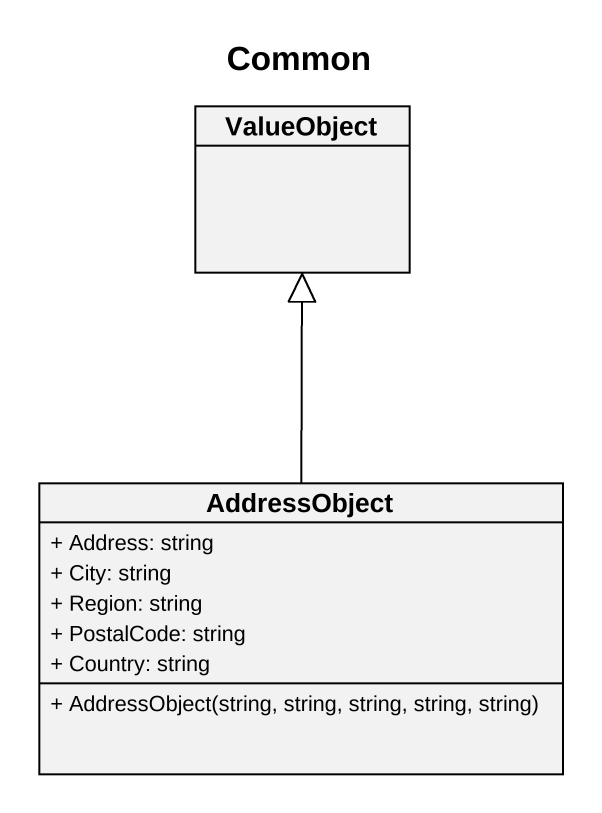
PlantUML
@startuml
title Common
hide circle
hide empty members
skinparam classAttributeIconSize 0
class ValueObject
class AddressObject {
  + Address: string
  + City: string
  + Region: string
  + PostalCode: string
  + Country: string
  + AddressObject(string, string, string, string, string)
}
AddressObject -up-|> ValueObject
@enduml
